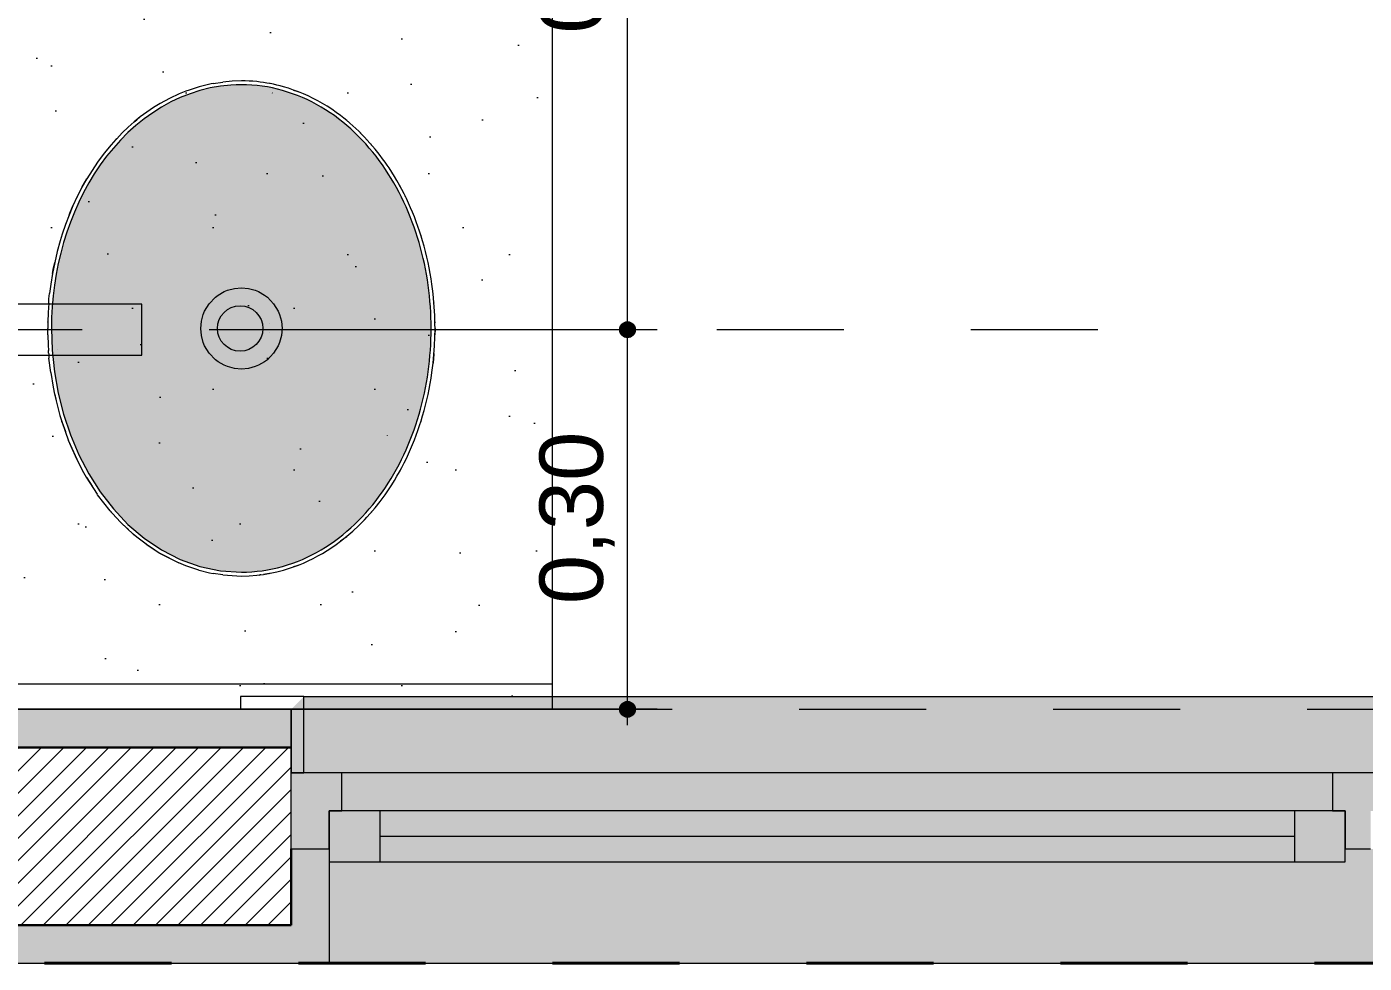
# Model space of a CAD drawing. Header units: metres. Extents: x -1.9 to 95.3, y -2.2 to 2.5.
# Drawn here: x 22.581 to 23.634, y -2.225 to -1.487 of the extents above; entities that cross this region are included whole.
import ezdxf

# ---------------------------------------------------------------- set-up
doc = ezdxf.new("R2010")
doc.units = ezdxf.units.M
doc.header["$MEASUREMENT"] = 0
doc.linetypes.add('Dashed', pattern=[0.035, 0.0225, -0.0125])
for name, color, linetype, lineweight in [('0_Caneta_No__1', 7, 'Continuous', 40), ('PAREDE CONSTRUIR_Caneta_No__10', 7, 'Continuous', 5), ('PAREDE CONSTRUIR_Caneta_No__241', 7, 'Continuous', 13), ('PAREDE CONSTRUIR_Caneta_No__255', 255, 'Continuous', 0), ('PAREDE CONSTRUIR_Caneta_No__3', 7, 'Continuous', 30), ('PAREDE CONSTRUIR_Caneta_No__91', 255, 'Continuous', 0)]:
    doc.layers.add(name, color=color, linetype=linetype, lineweight=lineweight)
for name, color, linetype, lineweight, true_color in [('0_Caneta_No__167', 7, 'Continuous', 0, 0x0035d5), ('EIXO HIDRÁULICO - Executivo.EXEC_Caneta_No__167', 7, 'Continuous', 0, 0x0035d5), ('LOUCAS-METAIS.ARQ_Caneta_No__13', 7, 'Continuous', 0, 0xaaaaaa), ('LOUCAS-METAIS.ARQ_Caneta_No__16', 7, 'Continuous', 0, 0xc9c9c9), ('LOUCAS-METAIS.ARQ_Caneta_No__19', 7, 'Continuous', 0, 0xe9e9e9), ('LOUCAS-METAIS.ARQ_Caneta_No__96', 7, 'Continuous', 0, 0xb6b6b6), ('PAREDE CONSTRUIR_Caneta_No__9', 7, 'Continuous', 9, 0x020202)]:
    doc.layers.add(name, color=color, linetype=linetype, lineweight=lineweight, true_color=true_color)
doc.styles.add('GENERATED_STYLE_1', font='arial.ttf')
doc.dimstyles.new('GENERATED_STYLE__3', dxfattribs={"dimtxt": 0.05, "dimasz": 0.02375, "dimexe": 0.18, "dimexo": 0.267183, "dimgap": 0, "dimtad": 1, "dimzin": 0, "dimdsep": 46, "dimtxsty": 'GENERATED_STYLE_1', "dimblk": 'ARROWHEAD_11', "dimblk1": 'ARROWHEAD_11', "dimblk2": 'ARROWHEAD_11', "dimcen": 0.09, "dimclrd": 256, "dimclre": 256, "dimclrt": 256, "dimadec": 0, "dimazin": 0, "dimtfac": 1, "dimtdec": 4, "dimtmove": 0, "dimatfit": 3, "dimfxl": 0, "dimtolj": 1, "dimtzin": 0, "dimarcsym": 0})
pattern_1 = [(45, (24.06449, 0.2), (-0.0636396, 0.0636396), [0, -0.06, 0, -0.09]), (110, (24.26449, 0.2), (0.0845723, 0.0307818), [0, -0.044, 0, -0.076])]

# ---------------------------------------------------------------- blocks, each defined once
blk = doc.blocks.new('*D79', base_point=(24.0645, 0))
at = {"layer": '0_Caneta_No__167', "linetype": 'Continuous', "lineweight": 0, "true_color": 0x0035d5}
for points in [[(23.0481, -1.726), (23.0485, -1.7284), (23.0499, -1.7304), (23.0519, -1.7318), (23.0543, -1.7322), (23.0567, -1.7318), (23.0587, -1.7304), (23.0601, -1.7284), (23.0606, -1.726), (23.0601, -1.7236), (23.0587, -1.7216), (23.0567, -1.7202), (23.0543, -1.7197), (23.0519, -1.7202), (23.0499, -1.7216), (23.0485, -1.7236)], [(23.0481, -2.025), (23.0485, -2.0274), (23.0499, -2.0294), (23.0519, -2.0308), (23.0543, -2.0313), (23.0567, -2.0308), (23.0587, -2.0294), (23.0601, -2.0274), (23.0606, -2.025), (23.0601, -2.0226), (23.0587, -2.0206), (23.0567, -2.0192), (23.0543, -2.0188), (23.0519, -2.0192), (23.0499, -2.0206), (23.0485, -2.0226)]]:
    blk.add_hatch(color=162, dxfattribs=at).paths.add_polyline_path(points)
at = {"layer": '0_Caneta_No__167', "color": 162, "linetype": 'Continuous', "lineweight": 0, "true_color": 0x0035d5}
for p, q in [((23.0481, -1.726), (22.7871, -1.726)), ((23.0777, -1.726), (23.0606, -1.726)), ((23.0543, -2.0188), (23.0543, -1.7322)), ((23.0481, -2.025), (22.7871, -2.025)), ((23.0543, -2.0375), (23.0543, -2.0313)), ((23.0777, -2.025), (23.0606, -2.025))]:
    blk.add_line(p, q, dxfattribs=at)
for centre in [(23.0543, -1.726), (23.0543, -2.025)]:
    blk.add_circle(centre, 0.00625, dxfattribs=at)
at = {"layer": '0_Caneta_No__167', "color": 162, "lineweight": 0, "true_color": 0x0035d5, "insert": (23.0443, -1.9422), "char_height": 0.05, "attachment_point": 7, "rotation": 90, "style": 'GENERATED_STYLE_1'}
blk.add_mtext('\\A1;{\\pql;\\fArial|b0|i0|c0|p0;\\W1.000000;0,30}', dxfattribs=at)
blk = doc.blocks.new('ARROWHEAD_11')
at = {"color": 0, "linetype": 'Continuous', "lineweight": 0}
blk.add_line((0, 0), (-1, 0), dxfattribs=at)
at = {"color": 0, "linetype": 'Continuous', "lineweight": 0, "const_width": 0.25, "flags": 128}
blk.add_lwpolyline([(-0.125, 0, 1), (0.125, 0, 1)], format="xyb", close=True, dxfattribs=at)
blk = doc.blocks.new('*D80', base_point=(24.0645, 0))
at = {"layer": '0_Caneta_No__167', "linetype": 'Continuous', "lineweight": 0, "true_color": 0x0035d5}
for points in [[(23.0481, -1.126), (23.0485, -1.1284), (23.0499, -1.1304), (23.0519, -1.1318), (23.0543, -1.1322), (23.0567, -1.1318), (23.0587, -1.1304), (23.0601, -1.1284), (23.0606, -1.126), (23.0601, -1.1236), (23.0587, -1.1216), (23.0567, -1.1202), (23.0543, -1.1197), (23.0519, -1.1202), (23.0499, -1.1216), (23.0485, -1.1236)], [(23.0481, -1.726), (23.0485, -1.7284), (23.0499, -1.7304), (23.0519, -1.7318), (23.0543, -1.7322), (23.0567, -1.7318), (23.0587, -1.7304), (23.0601, -1.7284), (23.0606, -1.726), (23.0601, -1.7236), (23.0587, -1.7216), (23.0567, -1.7202), (23.0543, -1.7197), (23.0519, -1.7202), (23.0499, -1.7216), (23.0485, -1.7236)]]:
    blk.add_hatch(color=162, dxfattribs=at).paths.add_polyline_path(points)
at = {"layer": '0_Caneta_No__167', "color": 162, "linetype": 'Continuous', "lineweight": 0, "true_color": 0x0035d5}
for p, q in [((23.0481, -1.126), (23.0309, -1.126)), ((23.3215, -1.126), (23.0606, -1.126)), ((23.0543, -1.7197), (23.0543, -1.1322)), ((23.0481, -1.726), (22.7871, -1.726)), ((23.0777, -1.726), (23.0606, -1.726))]:
    blk.add_line(p, q, dxfattribs=at)
for centre in [(23.0543, -1.126), (23.0543, -1.726)]:
    blk.add_circle(centre, 0.00625, dxfattribs=at)
at = {"layer": '0_Caneta_No__167', "color": 162, "lineweight": 0, "true_color": 0x0035d5, "insert": (23.0443, -1.4927), "char_height": 0.05, "attachment_point": 7, "rotation": 90, "style": 'GENERATED_STYLE_1'}
blk.add_mtext('\\A1;{\\pql;\\fArial|b0|i0|c0|p0;\\W1.000000;0,60}', dxfattribs=at)

msp = doc.modelspace()

# ---------------------------------------------------------------- hatches: boundary and pattern name
at = {"layer": 'LOUCAS-METAIS.ARQ_Caneta_No__16', "linetype": 'Continuous', "lineweight": 0, "true_color": 0xc9c9c9}
h = msp.add_hatch(dxfattribs=at)
h.set_pattern_fill('Haie_OD_LEGENDA_0006', color=9, style=0, pattern_type=2)
h.set_pattern_definition(pattern_1)
h.paths.add_polyline_path([(22.9953, -2.005), (22.9953, 0.375), (22.5153, 0.375), (22.5153, -2.005)])
h = msp.add_hatch(dxfattribs=at)
h.set_pattern_fill('Haie_OD_LEGENDA_0006', color=9, style=0, pattern_type=2)
h.set_pattern_definition(pattern_1)
h.paths.add_polyline_path([(22.9953, -2.025), (22.9953, -2.005), (22.4953, -2.005), (22.4953, -2.025)])
at = {"layer": 'LOUCAS-METAIS.ARQ_Caneta_No__19', "linetype": 'Continuous', "lineweight": 0, "true_color": 0x747474}
msp.add_hatch(color=8, dxfattribs=at).paths.add_polyline_path([(22.7177, -1.5376), (22.7099, -1.5401), (22.7022, -1.5431), (22.6947, -1.5466), (22.6875, -1.5506), (22.6805, -1.5551), (22.6737, -1.5599), (22.6672, -1.5652), (22.661, -1.5707), (22.6551, -1.5767), (22.6495, -1.5829), (22.6442, -1.5894), (22.6392, -1.5962), (22.6345, -1.6032), (22.6301, -1.6104), (22.6261, -1.6179), (22.6223, -1.6255), (22.6188, -1.6333), (22.6157, -1.6412), (22.6128, -1.6492), (22.6103, -1.6574), (22.6081, -1.6656), (22.6061, -1.6739), (22.6045, -1.6823), (22.6031, -1.6908), (22.6021, -1.6993), (22.6014, -1.7079), (22.6009, -1.7164), (22.6008, -1.725), (22.6014, -1.7421), (22.6031, -1.7592), (22.6061, -1.7761), (22.6103, -1.7926), (22.6157, -1.8088), (22.6223, -1.8245), (22.6301, -1.8396), (22.6392, -1.8538), (22.6495, -1.8671), (22.661, -1.8793), (22.6737, -1.8901), (22.6875, -1.8994), (22.7022, -1.9069), (22.7177, -1.9124), (22.7338, -1.9158), (22.7503, -1.917), (22.7544, -1.9169), (22.7585, -1.9167), (22.7626, -1.9163), (22.7667, -1.9158), (22.7708, -1.9152), (22.7748, -1.9144), (22.7788, -1.9135), (22.7828, -1.9124), (22.7867, -1.9112), (22.7907, -1.9099), (22.7945, -1.9085), (22.7983, -1.9069), (22.8021, -1.9052), (22.8058, -1.9034), (22.8095, -1.9014), (22.8131, -1.8994), (22.8166, -1.8972), (22.8201, -1.8949), (22.8235, -1.8926), (22.8268, -1.8901), (22.8301, -1.8875), (22.8333, -1.8848), (22.8364, -1.8821), (22.8395, -1.8793), (22.8425, -1.8763), (22.8454, -1.8733), (22.8482, -1.8702), (22.851, -1.8671), (22.8537, -1.8639), (22.8563, -1.8606), (22.8589, -1.8572), (22.8613, -1.8538), (22.8637, -1.8503), (22.866, -1.8468), (22.8682, -1.8432), (22.8704, -1.8395), (22.8725, -1.8359), (22.8745, -1.8321), (22.8764, -1.8283), (22.8782, -1.8245), (22.88, -1.8206), (22.8817, -1.8167), (22.8833, -1.8128), (22.8848, -1.8088), (22.8863, -1.8048), (22.8877, -1.8008), (22.889, -1.7967), (22.8902, -1.7926), (22.8914, -1.7885), (22.8925, -1.7844), (22.8935, -1.7802), (22.8944, -1.7761), (22.8953, -1.7719), (22.8961, -1.7676), (22.8968, -1.7634), (22.8974, -1.7592), (22.8979, -1.7549), (22.8984, -1.7507), (22.8988, -1.7464), (22.8992, -1.7421), (22.8994, -1.7379), (22.8996, -1.7336), (22.8997, -1.7293), (22.8998, -1.725), (22.8998, -1.7228), (22.8997, -1.7207), (22.8996, -1.7164), (22.8994, -1.7121), (22.8992, -1.7079), (22.8988, -1.7036), (22.8984, -1.6993), (22.8979, -1.6951), (22.8974, -1.6908), (22.8968, -1.6866), (22.8961, -1.6823), (22.8953, -1.6781), (22.8944, -1.6739), (22.8935, -1.6698), (22.8925, -1.6656), (22.8914, -1.6615), (22.8902, -1.6574), (22.889, -1.6533), (22.8877, -1.6492), (22.8863, -1.6452), (22.8848, -1.6412), (22.8833, -1.6372), (22.8817, -1.6332), (22.88, -1.6293), (22.8782, -1.6255), (22.8764, -1.6217), (22.8745, -1.6179), (22.8725, -1.6141), (22.8704, -1.6104), (22.8682, -1.6068), (22.866, -1.6032), (22.8637, -1.5997), (22.8613, -1.5962), (22.8588, -1.5928), (22.8563, -1.5894), (22.8537, -1.5861), (22.851, -1.5829), (22.8482, -1.5797), (22.8454, -1.5767), (22.8425, -1.5737), (22.8395, -1.5707), (22.8364, -1.5679), (22.8333, -1.5651), (22.8301, -1.5625), (22.8268, -1.5599), (22.8235, -1.5574), (22.8201, -1.5551), (22.8166, -1.5528), (22.813, -1.5506), (22.8094, -1.5486), (22.8058, -1.5466), (22.8021, -1.5448), (22.7983, -1.5431), (22.7945, -1.5415), (22.7906, -1.5401), (22.7867, -1.5388), (22.7828, -1.5376), (22.7788, -1.5365), (22.7748, -1.5356), (22.7708, -1.5348), (22.7667, -1.5342), (22.7626, -1.5337), (22.7585, -1.5333), (22.7544, -1.5331), (22.7503, -1.533), (22.7461, -1.5331), (22.742, -1.5333), (22.7338, -1.5342), (22.7257, -1.5356)])
at = {"layer": 'PAREDE CONSTRUIR_Caneta_No__241', "linetype": 'Continuous', "lineweight": 13}
h = msp.add_hatch(dxfattribs=at)
h.set_pattern_fill('common_brick_0006', style=0, pattern_type=2)
h.set_pattern_definition([(45, (24.064489, 7e-15), (-0.008838835, 0.008838835), [])])
h.paths.add_polyline_path([(22.7895, -2.055), (22.3953, -2.055), (22.3953, -2.195), (22.7895, -2.195), (22.7895, -2.135), (22.7895, -2.075)])
at = {"layer": 'PAREDE CONSTRUIR_Caneta_No__255', "linetype": 'Continuous', "lineweight": 0}
for points in [[(22.7895, -2.075), (25.2895, -2.075), (25.2895, -2.025), (25.2795, -2.015), (22.7995, -2.015), (22.7895, -2.025)], [(22.7895, -2.135), (22.8195, -2.135), (22.8195, -2.105), (22.8295, -2.105), (22.8295, -2.075), (22.7895, -2.075)], [(23.5795, -2.145), (23.5795, -2.105), (23.6095, -2.105), (23.6095, -2.075), (22.8295, -2.075), (22.8295, -2.105), (22.8595, -2.105), (22.8595, -2.145)], [(23.6295, -2.075), (23.6095, -2.075), (23.6095, -2.105), (23.6195, -2.105), (23.6195, -2.135), (23.6295, -2.135)], [(23.6295, -2.135), (23.6395, -2.135), (23.6395, -2.105), (23.6495, -2.105), (23.6495, -2.075), (23.6295, -2.075)], [(22.8195, -2.145), (22.8595, -2.145), (22.8595, -2.105), (22.8195, -2.105)], [(23.5795, -2.105), (22.8595, -2.105), (22.8595, -2.145), (23.5795, -2.145)], [(23.6195, -2.105), (23.5795, -2.105), (23.5795, -2.145), (23.6195, -2.145)], [(22.8195, -2.225), (25.2595, -2.225), (25.2595, -2.135), (22.8195, -2.135)]]:
    msp.add_hatch(color=255, dxfattribs=at).paths.add_polyline_path(points)
at = {"layer": 'PAREDE CONSTRUIR_Caneta_No__91', "linetype": 'Continuous', "lineweight": 0}
for points in [[(22.7895, -2.025), (22.3953, -2.025), (22.3953, -2.055), (22.7895, -2.055)], [(22.7895, -2.225), (22.8195, -2.225), (22.8195, -2.135), (22.7895, -2.135), (22.7895, -2.195)], [(22.7895, -2.195), (22.3953, -2.195), (22.3953, -2.225), (22.7895, -2.225)]]:
    msp.add_hatch(color=255, dxfattribs=at).paths.add_polyline_path(points)

# ---------------------------------------------------------------- linework, layer by layer
at = {"layer": '0_Caneta_No__1', "color": 7, "linetype": 'Dashed', "lineweight": 40}
msp.add_lwpolyline([(22.3953, -2.225), (25.7937, -2.225), (25.7937, 2.225), (22.3953, 2.225)], close=True, dxfattribs=at)
at = {"layer": 'EIXO HIDRÁULICO - Executivo.EXEC_Caneta_No__167', "color": 162, "linetype": 'Dashed', "lineweight": 0, "true_color": 0x0035d5}
msp.add_line((23.4248, -1.726), (22.4753, -1.726), dxfattribs=at)
at = {"layer": 'LOUCAS-METAIS.ARQ_Caneta_No__13', "color": 253, "linetype": 'Continuous', "lineweight": 0, "true_color": 0xaaaaaa, "flags": 128}
for points in [[(22.9953, -2.005), (22.9953, 0.375)], [(22.5153, -2.005), (22.9953, -2.005)], [(22.9953, -2.025), (22.9953, -2.005)], [(22.4953, -2.025), (22.9953, -2.025)]]:
    msp.add_lwpolyline(points, dxfattribs=at)
at = {"layer": 'LOUCAS-METAIS.ARQ_Caneta_No__96', "color": 253, "linetype": 'Continuous', "lineweight": 0, "true_color": 0xb6b6b6}
for p, q in [((22.7092, -1.5372), (22.7065, -1.5381)), ((22.7171, -1.5346), (22.7092, -1.5372)), ((22.7177, -1.5376), (22.7099, -1.5401)), ((22.7264, -1.5324), (22.7171, -1.5346)), ((22.7257, -1.5356), (22.7177, -1.5376)), ((22.7338, -1.5342), (22.7257, -1.5356)), ((22.728, -1.5321), (22.7264, -1.5324)), ((22.728, -1.5321), (22.7357, -1.5309)), ((22.742, -1.5333), (22.7338, -1.5342)), ((22.743, -1.5302), (22.7357, -1.5309)), ((22.7358, -1.5309), (22.7358, -1.5309)), ((22.7358, -1.5309), (22.7358, -1.5309)), ((22.7461, -1.5331), (22.742, -1.5333)), ((22.7503, -1.53), (22.743, -1.5302)), ((22.7503, -1.533), (22.7461, -1.5331)), ((22.7533, -1.53), (22.7503, -1.53)), ((22.7544, -1.5331), (22.7503, -1.533)), ((22.7563, -1.5302), (22.7533, -1.53)), ((22.7585, -1.5333), (22.7544, -1.5331)), ((22.7594, -1.5303), (22.7563, -1.5302)), ((22.7626, -1.5337), (22.7585, -1.5333)), ((22.7624, -1.5306), (22.7594, -1.5303)), ((22.7651, -1.5309), (22.7624, -1.5306)), ((22.7667, -1.5342), (22.7626, -1.5337)), ((22.7647, -1.5309), (22.7648, -1.5309)), ((22.7648, -1.5309), (22.7648, -1.5309)), ((22.7677, -1.5313), (22.7651, -1.5309)), ((22.7708, -1.5348), (22.7667, -1.5342)), ((22.7704, -1.5317), (22.7677, -1.5313)), ((22.773, -1.5322), (22.7704, -1.5317)), ((22.7748, -1.5356), (22.7708, -1.5348)), ((22.773, -1.5322), (22.7725, -1.5321)), ((22.7756, -1.5327), (22.773, -1.5322)), ((22.7788, -1.5365), (22.7748, -1.5356)), ((22.7782, -1.5333), (22.7756, -1.5327)), ((22.7808, -1.5339), (22.7782, -1.5333)), ((22.7828, -1.5376), (22.7788, -1.5365)), ((22.7834, -1.5346), (22.7808, -1.5339)), ((22.7867, -1.5388), (22.7828, -1.5376)), ((22.7874, -1.5358), (22.7834, -1.5346)), ((22.7914, -1.5372), (22.7874, -1.5358)), ((22.7914, -1.5372), (22.794, -1.5381)), ((22.7953, -1.5386), (22.7914, -1.5372)), ((22.6863, -1.5478), (22.681, -1.5511)), ((22.6937, -1.5438), (22.6863, -1.5478)), ((22.6947, -1.5466), (22.6875, -1.5506)), ((22.7013, -1.5402), (22.6937, -1.5438)), ((22.7022, -1.5431), (22.6947, -1.5466)), ((22.7065, -1.5381), (22.7013, -1.5402)), ((22.7099, -1.5401), (22.7022, -1.5431)), ((22.7748, -1.5396), (22.7745, -1.5395)), ((22.7906, -1.5401), (22.7867, -1.5388)), ((22.7945, -1.5415), (22.7906, -1.5401)), ((22.794, -1.5381), (22.7953, -1.5386)), ((22.7983, -1.5431), (22.7945, -1.5415)), ((22.7992, -1.5402), (22.7953, -1.5386)), ((22.8021, -1.5448), (22.7983, -1.5431)), ((22.803, -1.5419), (22.7992, -1.5402)), ((22.8058, -1.5466), (22.8021, -1.5448)), ((22.8068, -1.5438), (22.803, -1.5419)), ((22.8094, -1.5486), (22.8058, -1.5466)), ((22.8105, -1.5458), (22.8068, -1.5438)), ((22.8142, -1.5478), (22.8105, -1.5458)), ((22.8178, -1.55), (22.8142, -1.5478)), ((22.6707, -1.5584), (22.6658, -1.5624)), ((22.6679, -1.5607), (22.6707, -1.5584)), ((22.6758, -1.5547), (22.6707, -1.5584)), ((22.6805, -1.5551), (22.6737, -1.5599)), ((22.681, -1.5511), (22.6758, -1.5547)), ((22.6758, -1.5547), (22.6758, -1.5547)), ((22.6758, -1.5547), (22.6758, -1.5547)), ((22.6875, -1.5506), (22.6805, -1.5551)), ((22.813, -1.5506), (22.8094, -1.5486)), ((22.8166, -1.5528), (22.813, -1.5506)), ((22.8201, -1.5551), (22.8166, -1.5528)), ((22.8214, -1.5524), (22.8178, -1.55)), ((22.8235, -1.5574), (22.8201, -1.5551)), ((22.825, -1.5548), (22.8214, -1.5524)), ((22.8268, -1.5599), (22.8235, -1.5574)), ((22.8248, -1.5547), (22.8247, -1.5547)), ((22.8248, -1.5547), (22.8248, -1.5547)), ((22.8284, -1.5574), (22.825, -1.5548)), ((22.8309, -1.5593), (22.8284, -1.5574)), ((22.6611, -1.5666), (22.6565, -1.571)), ((22.6672, -1.5652), (22.661, -1.5707)), ((22.6658, -1.5624), (22.6611, -1.5666)), ((22.6658, -1.5624), (22.6679, -1.5607)), ((22.6737, -1.5599), (22.6672, -1.5652)), ((22.8301, -1.5625), (22.8268, -1.5599)), ((22.8333, -1.5651), (22.8301, -1.5625)), ((22.8334, -1.5613), (22.8309, -1.5593)), ((22.8327, -1.5607), (22.8334, -1.5613)), ((22.8364, -1.5679), (22.8333, -1.5651)), ((22.8358, -1.5633), (22.8334, -1.5613)), ((22.8347, -1.5624), (22.8342, -1.562)), ((22.8348, -1.5625), (22.8347, -1.5624)), ((22.8381, -1.5654), (22.8358, -1.5633)), ((22.8395, -1.5707), (22.8364, -1.5679)), ((22.8405, -1.5676), (22.8381, -1.5654)), ((22.8428, -1.5697), (22.8405, -1.5676)), ((22.6521, -1.5756), (22.6478, -1.5803)), ((22.6514, -1.5763), (22.6478, -1.5803)), ((22.6551, -1.5767), (22.6495, -1.5829)), ((22.6521, -1.5756), (22.6514, -1.5763)), ((22.6565, -1.571), (22.6521, -1.5756)), ((22.661, -1.5707), (22.6551, -1.5767)), ((22.8425, -1.5737), (22.8395, -1.5707)), ((22.8454, -1.5767), (22.8425, -1.5737)), ((22.845, -1.572), (22.8428, -1.5697)), ((22.8441, -1.571), (22.8439, -1.5709)), ((22.8441, -1.571), (22.8443, -1.5712)), ((22.8472, -1.5743), (22.845, -1.572)), ((22.8482, -1.5797), (22.8454, -1.5767)), ((22.8494, -1.5766), (22.8472, -1.5743)), ((22.851, -1.5829), (22.8482, -1.5797)), ((22.8491, -1.5763), (22.8494, -1.5766)), ((22.8515, -1.579), (22.8494, -1.5766)), ((22.8536, -1.5814), (22.8515, -1.579)), ((22.6423, -1.587), (22.6371, -1.594)), ((22.6442, -1.5894), (22.6392, -1.5962)), ((22.6478, -1.5803), (22.6423, -1.587)), ((22.6495, -1.5829), (22.6442, -1.5894)), ((22.6478, -1.5803), (22.6478, -1.5803)), ((22.8537, -1.5861), (22.851, -1.5829)), ((22.8527, -1.5803), (22.8524, -1.5799)), ((22.8527, -1.5803), (22.8528, -1.5804)), ((22.8557, -1.5838), (22.8536, -1.5814)), ((22.8563, -1.5894), (22.8537, -1.5861)), ((22.8577, -1.5863), (22.8557, -1.5838)), ((22.8588, -1.5928), (22.8563, -1.5894)), ((22.8596, -1.5888), (22.8577, -1.5863)), ((22.8615, -1.5914), (22.8596, -1.5888)), ((22.6327, -1.6005), (22.6286, -1.6072)), ((22.6371, -1.594), (22.6327, -1.6005)), ((22.6392, -1.5962), (22.6345, -1.6032)), ((22.8613, -1.5962), (22.8588, -1.5928)), ((22.8637, -1.5997), (22.8613, -1.5962)), ((22.8634, -1.594), (22.8615, -1.5914)), ((22.865, -1.5963), (22.8634, -1.594)), ((22.866, -1.6032), (22.8637, -1.5997)), ((22.8666, -1.5986), (22.865, -1.5963)), ((22.8687, -1.6019), (22.8666, -1.5986)), ((22.6286, -1.6072), (22.6247, -1.6141)), ((22.625, -1.6134), (22.6286, -1.6072)), ((22.6301, -1.6104), (22.6261, -1.6179)), ((22.6285, -1.6073), (22.6285, -1.6073)), ((22.6345, -1.6032), (22.6301, -1.6104)), ((22.8682, -1.6068), (22.866, -1.6032)), ((22.8704, -1.6104), (22.8682, -1.6068)), ((22.8708, -1.6052), (22.8687, -1.6019)), ((22.8725, -1.6141), (22.8704, -1.6104)), ((22.8728, -1.6086), (22.8708, -1.6052)), ((22.872, -1.6073), (22.8719, -1.6071)), ((22.872, -1.6073), (22.8723, -1.6077)), ((22.8748, -1.6121), (22.8728, -1.6086)), ((22.621, -1.6212), (22.6177, -1.6284)), ((22.621, -1.6213), (22.6209, -1.6215)), ((22.6247, -1.6141), (22.621, -1.6212)), ((22.621, -1.6212), (22.621, -1.6213)), ((22.6261, -1.6179), (22.6223, -1.6255)), ((22.6247, -1.6141), (22.625, -1.6134)), ((22.8745, -1.6179), (22.8725, -1.6141)), ((22.8764, -1.6217), (22.8745, -1.6179)), ((22.8755, -1.6134), (22.8748, -1.6121)), ((22.8766, -1.6156), (22.8748, -1.6121)), ((22.8766, -1.6156), (22.8755, -1.6134)), ((22.8782, -1.6255), (22.8764, -1.6217)), ((22.8785, -1.6191), (22.8766, -1.6156)), ((22.8802, -1.6226), (22.8785, -1.6191)), ((22.8796, -1.6213), (22.8793, -1.6209)), ((22.8797, -1.6215), (22.8796, -1.6213)), ((22.6177, -1.6284), (22.6146, -1.6357)), ((22.6152, -1.6343), (22.6177, -1.6284)), ((22.6223, -1.6255), (22.6188, -1.6333)), ((22.88, -1.6293), (22.8782, -1.6255)), ((22.8817, -1.6332), (22.88, -1.6293)), ((22.8819, -1.6262), (22.8802, -1.6226)), ((22.8835, -1.6299), (22.8819, -1.6262)), ((22.8851, -1.6335), (22.8835, -1.6299)), ((22.6146, -1.6357), (22.6118, -1.6432)), ((22.6157, -1.6412), (22.6128, -1.6492)), ((22.6145, -1.6359), (22.6144, -1.6361)), ((22.6146, -1.6358), (22.6145, -1.6359)), ((22.6146, -1.6357), (22.6152, -1.6343)), ((22.6188, -1.6333), (22.6157, -1.6412)), ((22.8833, -1.6372), (22.8817, -1.6332)), ((22.8848, -1.6412), (22.8833, -1.6372)), ((22.8863, -1.6452), (22.8848, -1.6412)), ((22.8854, -1.6343), (22.8851, -1.6335)), ((22.8866, -1.6372), (22.8851, -1.6335)), ((22.886, -1.6359), (22.8854, -1.6343)), ((22.8861, -1.6361), (22.886, -1.6359)), ((22.888, -1.641), (22.8866, -1.6372)), ((22.8893, -1.6447), (22.888, -1.641)), ((22.6092, -1.6507), (22.6075, -1.6561)), ((22.6091, -1.651), (22.6091, -1.651)), ((22.6118, -1.6432), (22.6092, -1.6507)), ((22.6128, -1.6492), (22.6103, -1.6574)), ((22.8877, -1.6492), (22.8863, -1.6452)), ((22.889, -1.6533), (22.8877, -1.6492)), ((22.8902, -1.6574), (22.889, -1.6533)), ((22.8906, -1.6485), (22.8893, -1.6447)), ((22.8918, -1.6523), (22.8906, -1.6485)), ((22.8914, -1.651), (22.8914, -1.6508)), ((22.8914, -1.651), (22.8916, -1.6515)), ((22.893, -1.6561), (22.8918, -1.6523)), ((22.6075, -1.6561), (22.6052, -1.6645)), ((22.6103, -1.6574), (22.6081, -1.6656)), ((22.8914, -1.6615), (22.8902, -1.6574)), ((22.8925, -1.6656), (22.8914, -1.6615)), ((22.8942, -1.6603), (22.893, -1.6561)), ((22.8953, -1.6645), (22.8942, -1.6603)), ((22.6033, -1.673), (22.6016, -1.6816)), ((22.6021, -1.6787), (22.6033, -1.673)), ((22.6052, -1.6645), (22.6033, -1.673)), ((22.6061, -1.6739), (22.6045, -1.6823)), ((22.6081, -1.6656), (22.6061, -1.6739)), ((22.8935, -1.6698), (22.8925, -1.6656)), ((22.8944, -1.6739), (22.8935, -1.6698)), ((22.8953, -1.6781), (22.8944, -1.6739)), ((22.8963, -1.6688), (22.8953, -1.6645)), ((22.8973, -1.673), (22.8963, -1.6688)), ((22.8982, -1.6773), (22.8973, -1.673)), ((22.6016, -1.6816), (22.6002, -1.6902)), ((22.6016, -1.6816), (22.6021, -1.6787)), ((22.6045, -1.6823), (22.6031, -1.6908)), ((22.8961, -1.6823), (22.8953, -1.6781)), ((22.8968, -1.6866), (22.8961, -1.6823)), ((22.8984, -1.6787), (22.8982, -1.6773)), ((22.899, -1.6816), (22.8982, -1.6773)), ((22.899, -1.6816), (22.8984, -1.6787)), ((22.8997, -1.6859), (22.899, -1.6816)), ((22.6002, -1.6902), (22.5993, -1.6976)), ((22.6031, -1.6908), (22.6021, -1.6993)), ((22.7368, -1.696), (22.7394, -1.6949)), ((22.7394, -1.6949), (22.7448, -1.6935)), ((22.7448, -1.6935), (22.7503, -1.693)), ((22.7503, -1.693), (22.7558, -1.6935)), ((22.7558, -1.6935), (22.7612, -1.6949)), ((22.7612, -1.6949), (22.7637, -1.696)), ((22.8974, -1.6908), (22.8968, -1.6866)), ((22.8979, -1.6951), (22.8974, -1.6908)), ((22.8984, -1.6993), (22.8979, -1.6951)), ((22.9003, -1.6902), (22.8997, -1.6859)), ((22.9008, -1.6939), (22.9003, -1.6902)), ((22.9013, -1.6977), (22.9008, -1.6939)), ((22.5986, -1.7051), (22.5981, -1.7125)), ((22.5986, -1.7051), (22.5988, -1.7017)), ((22.5986, -1.705), (22.5986, -1.7051)), ((22.5986, -1.705), (22.5986, -1.705)), ((22.5988, -1.7017), (22.5993, -1.6976)), ((22.6021, -1.6993), (22.6014, -1.7079)), ((22.7213, -1.7114), (22.7249, -1.7055)), ((22.7249, -1.7055), (22.7298, -1.7004)), ((22.7298, -1.7004), (22.732, -1.6987)), ((22.732, -1.6987), (22.7368, -1.696)), ((22.7637, -1.696), (22.7686, -1.6987)), ((22.7686, -1.6987), (22.7708, -1.7004)), ((22.7708, -1.7004), (22.7756, -1.7055)), ((22.7756, -1.7055), (22.7793, -1.7114)), ((22.8988, -1.7036), (22.8984, -1.6993)), ((22.8992, -1.7079), (22.8988, -1.7036)), ((22.9016, -1.7011), (22.9013, -1.6977)), ((22.9017, -1.7017), (22.9016, -1.7011)), ((22.9019, -1.7045), (22.9016, -1.7011)), ((22.9022, -1.7079), (22.9019, -1.7045)), ((22.902, -1.705), (22.902, -1.7049)), ((22.902, -1.7051), (22.902, -1.705)), ((22.5981, -1.7125), (22.5978, -1.72)), ((22.6009, -1.7164), (22.6008, -1.725)), ((22.6014, -1.7079), (22.6009, -1.7164)), ((22.7188, -1.7194), (22.7202, -1.714)), ((22.7202, -1.714), (22.7207, -1.7127)), ((22.7207, -1.7127), (22.7213, -1.7114)), ((22.7793, -1.7114), (22.7798, -1.7127)), ((22.7798, -1.7127), (22.7803, -1.714)), ((22.7803, -1.714), (22.7818, -1.7194)), ((22.8994, -1.7121), (22.8992, -1.7079)), ((22.8996, -1.7164), (22.8994, -1.7121)), ((22.8997, -1.7207), (22.8996, -1.7164)), ((22.9024, -1.7113), (22.9022, -1.7079)), ((22.9026, -1.7147), (22.9024, -1.7113)), ((22.9027, -1.7181), (22.9026, -1.7147)), ((22.5978, -1.7198), (22.5978, -1.7199)), ((22.5978, -1.72), (22.5978, -1.7199)), ((22.5978, -1.72), (22.5978, -1.725)), ((22.5978, -1.7301), (22.5978, -1.725)), ((22.6008, -1.725), (22.6014, -1.7421)), ((22.7183, -1.725), (22.7188, -1.7194)), ((22.7188, -1.7306), (22.7183, -1.725)), ((22.7725, -1.7215), (22.7725, -1.7215)), ((22.7818, -1.7194), (22.7823, -1.725)), ((22.7823, -1.725), (22.7818, -1.7306)), ((22.8998, -1.7228), (22.8997, -1.7207)), ((22.8997, -1.7293), (22.8998, -1.725)), ((22.8998, -1.725), (22.8998, -1.7228)), ((22.9027, -1.7216), (22.9027, -1.7181)), ((22.9027, -1.7199), (22.9027, -1.7197)), ((22.9027, -1.7199), (22.9027, -1.7205)), ((22.9028, -1.725), (22.9027, -1.7216)), ((22.9028, -1.725), (22.9027, -1.7301)), ((22.9027, -1.7319), (22.9028, -1.725)), ((22.5978, -1.7301), (22.5982, -1.7383)), ((22.7202, -1.736), (22.7188, -1.7306)), ((22.7207, -1.7373), (22.7202, -1.736)), ((22.7213, -1.7386), (22.7207, -1.7373)), ((22.7725, -1.7285), (22.7725, -1.7285)), ((22.7798, -1.7373), (22.7793, -1.7386)), ((22.7803, -1.736), (22.7798, -1.7373)), ((22.7818, -1.7306), (22.7803, -1.736)), ((22.8994, -1.7379), (22.8996, -1.7336)), ((22.8996, -1.7336), (22.8997, -1.7293)), ((22.9024, -1.7387), (22.9027, -1.7319)), ((22.9027, -1.7306), (22.9027, -1.7301)), ((22.5982, -1.7383), (22.5984, -1.7425)), ((22.5985, -1.7445), (22.5984, -1.7425)), ((22.5985, -1.7445), (22.5986, -1.745)), ((22.5986, -1.745), (22.5988, -1.7483)), ((22.6002, -1.7598), (22.5988, -1.7483)), ((22.6014, -1.7421), (22.6031, -1.7592)), ((22.6052, -1.7416), (22.6052, -1.7417)), ((22.7249, -1.7445), (22.7213, -1.7386)), ((22.7298, -1.7496), (22.7249, -1.7445)), ((22.7756, -1.7445), (22.7708, -1.7496)), ((22.7793, -1.7386), (22.7756, -1.7445)), ((22.8984, -1.7507), (22.8988, -1.7464)), ((22.8988, -1.7464), (22.8992, -1.7421)), ((22.8992, -1.7421), (22.8994, -1.7379)), ((22.9013, -1.7523), (22.9019, -1.7455)), ((22.9017, -1.7483), (22.9013, -1.7523)), ((22.9019, -1.7455), (22.9017, -1.7483)), ((22.9019, -1.7455), (22.9024, -1.7387)), ((22.9019, -1.7453), (22.902, -1.745)), ((22.902, -1.745), (22.902, -1.7447)), ((22.732, -1.7513), (22.7298, -1.7496)), ((22.7368, -1.754), (22.732, -1.7513)), ((22.7394, -1.7551), (22.7368, -1.754)), ((22.7448, -1.7565), (22.7394, -1.7551)), ((22.7503, -1.757), (22.7448, -1.7565)), ((22.7558, -1.7565), (22.7503, -1.757)), ((22.7612, -1.7551), (22.7558, -1.7565)), ((22.7637, -1.754), (22.7612, -1.7551)), ((22.7686, -1.7513), (22.7637, -1.754)), ((22.7708, -1.7496), (22.7686, -1.7513)), ((22.8974, -1.7592), (22.8979, -1.7549)), ((22.8979, -1.7549), (22.8984, -1.7507)), ((22.9003, -1.7598), (22.9013, -1.7523)), ((22.6002, -1.7598), (22.6021, -1.7713)), ((22.6031, -1.7592), (22.6061, -1.7761)), ((22.8953, -1.7719), (22.8961, -1.7676)), ((22.8961, -1.7676), (22.8968, -1.7634)), ((22.8968, -1.7634), (22.8974, -1.7592)), ((22.8982, -1.7727), (22.899, -1.7684)), ((22.8984, -1.7713), (22.899, -1.7684)), ((22.899, -1.7684), (22.8997, -1.7641)), ((22.8997, -1.7641), (22.9003, -1.7598)), ((22.6021, -1.7713), (22.6032, -1.7768)), ((22.6032, -1.7768), (22.6074, -1.7935)), ((22.6033, -1.777), (22.6032, -1.7769)), ((22.6033, -1.777), (22.6045, -1.782)), ((22.6061, -1.7761), (22.6103, -1.7926)), ((22.8935, -1.7802), (22.8944, -1.7761)), ((22.8944, -1.7761), (22.8953, -1.7719)), ((22.8963, -1.7812), (22.8973, -1.777)), ((22.8973, -1.777), (22.8982, -1.7727)), ((22.8982, -1.7727), (22.8984, -1.7713)), ((22.8902, -1.7926), (22.8914, -1.7885)), ((22.8914, -1.7885), (22.8925, -1.7844)), ((22.8925, -1.7844), (22.8935, -1.7802)), ((22.893, -1.7939), (22.8942, -1.7897)), ((22.8942, -1.7897), (22.8953, -1.7855)), ((22.8953, -1.7855), (22.8963, -1.7812)), ((22.6075, -1.7939), (22.6074, -1.7935)), ((22.6074, -1.7935), (22.6088, -1.7982)), ((22.6088, -1.7982), (22.6142, -1.8134)), ((22.6091, -1.799), (22.6089, -1.7984)), ((22.6091, -1.799), (22.6117, -1.8063)), ((22.6103, -1.7926), (22.6157, -1.8088)), ((22.8863, -1.8048), (22.8877, -1.8008)), ((22.8877, -1.8008), (22.889, -1.7967)), ((22.889, -1.7967), (22.8902, -1.7926)), ((22.8906, -1.8015), (22.8918, -1.7977)), ((22.8916, -1.7985), (22.8914, -1.799)), ((22.8914, -1.7992), (22.8914, -1.799)), ((22.8918, -1.7977), (22.893, -1.7939)), ((22.6157, -1.8088), (22.6223, -1.8245)), ((22.8651, -1.809), (22.865, -1.8093)), ((22.8833, -1.8128), (22.8848, -1.8088)), ((22.8848, -1.8088), (22.8863, -1.8048)), ((22.8866, -1.8128), (22.888, -1.809)), ((22.888, -1.809), (22.8893, -1.8053)), ((22.8893, -1.8053), (22.8906, -1.8015)), ((22.6152, -1.8157), (22.6142, -1.8134)), ((22.6142, -1.8134), (22.6207, -1.828)), ((22.6145, -1.814), (22.6145, -1.8141)), ((22.6207, -1.828), (22.6152, -1.8157)), ((22.8782, -1.8245), (22.88, -1.8206)), ((22.88, -1.8206), (22.8817, -1.8167)), ((22.8817, -1.8167), (22.8833, -1.8128)), ((22.8819, -1.8238), (22.8835, -1.8201)), ((22.8835, -1.8201), (22.8851, -1.8165)), ((22.8851, -1.8165), (22.8866, -1.8128)), ((22.8851, -1.8165), (22.8854, -1.8157)), ((22.8854, -1.8157), (22.886, -1.8141)), ((22.886, -1.8141), (22.8861, -1.8139)), ((22.6207, -1.828), (22.625, -1.8366)), ((22.6209, -1.8284), (22.621, -1.8287)), ((22.621, -1.8287), (22.625, -1.8366)), ((22.6223, -1.8245), (22.6301, -1.8396)), ((22.8725, -1.8359), (22.8745, -1.8321)), ((22.8745, -1.8321), (22.8764, -1.8283)), ((22.8764, -1.8283), (22.8782, -1.8245)), ((22.8766, -1.8344), (22.8785, -1.8309)), ((22.8785, -1.8309), (22.8802, -1.8274)), ((22.8793, -1.8291), (22.8796, -1.8287)), ((22.8796, -1.8287), (22.8797, -1.8285)), ((22.8802, -1.8274), (22.8819, -1.8238)), ((22.625, -1.8366), (22.6282, -1.8421)), ((22.6282, -1.8421), (22.6368, -1.8555)), ((22.6285, -1.8427), (22.6283, -1.8423)), ((22.6285, -1.8427), (22.6328, -1.8493)), ((22.6301, -1.8396), (22.6392, -1.8538)), ((22.8682, -1.8432), (22.8704, -1.8395)), ((22.8704, -1.8395), (22.8725, -1.8359)), ((22.8708, -1.8448), (22.8728, -1.8414)), ((22.8719, -1.8429), (22.872, -1.8427)), ((22.8723, -1.8423), (22.872, -1.8427)), ((22.8728, -1.8414), (22.8748, -1.8379)), ((22.8748, -1.8379), (22.8766, -1.8344)), ((22.8748, -1.8379), (22.8755, -1.8366)), ((22.8755, -1.8366), (22.8766, -1.8344)), ((22.8613, -1.8538), (22.8637, -1.8503)), ((22.8634, -1.856), (22.8666, -1.8514)), ((22.8637, -1.8503), (22.866, -1.8468)), ((22.866, -1.8468), (22.8682, -1.8432)), ((22.8666, -1.8514), (22.8687, -1.8481)), ((22.8687, -1.8481), (22.8708, -1.8448)), ((22.6371, -1.856), (22.6368, -1.8555)), ((22.647, -1.8687), (22.6371, -1.856)), ((22.6392, -1.8538), (22.6495, -1.8671)), ((22.851, -1.8671), (22.8537, -1.8639)), ((22.8537, -1.8639), (22.8563, -1.8606)), ((22.8557, -1.8662), (22.8596, -1.8612)), ((22.8563, -1.8606), (22.8589, -1.8572)), ((22.8589, -1.8572), (22.8613, -1.8538)), ((22.8596, -1.8612), (22.8634, -1.856)), ((22.647, -1.8687), (22.6514, -1.8737)), ((22.6478, -1.8697), (22.6476, -1.8694)), ((22.6495, -1.8671), (22.661, -1.8793)), ((22.6514, -1.8737), (22.6557, -1.8782)), ((22.8425, -1.8763), (22.8454, -1.8733)), ((22.8454, -1.8733), (22.8482, -1.8702)), ((22.8472, -1.8757), (22.8515, -1.871)), ((22.8472, -1.8757), (22.8491, -1.8737)), ((22.8482, -1.8702), (22.851, -1.8671)), ((22.8491, -1.8737), (22.8515, -1.871)), ((22.8515, -1.871), (22.8557, -1.8662)), ((22.852, -1.8705), (22.8527, -1.8697)), ((22.8531, -1.8692), (22.8527, -1.8697)), ((22.6557, -1.8782), (22.6652, -1.887)), ((22.6565, -1.879), (22.656, -1.8785)), ((22.6565, -1.879), (22.6613, -1.8834)), ((22.661, -1.8793), (22.6737, -1.8901)), ((22.8301, -1.8875), (22.8333, -1.8848)), ((22.8333, -1.8848), (22.8364, -1.8821)), ((22.8334, -1.8887), (22.8381, -1.8846)), ((22.8364, -1.8821), (22.8395, -1.8793)), ((22.8381, -1.8846), (22.8428, -1.8803)), ((22.8395, -1.8793), (22.8425, -1.8763)), ((22.8428, -1.8803), (22.8472, -1.8757)), ((22.8437, -1.8793), (22.8441, -1.879)), ((22.8453, -1.8777), (22.8441, -1.879)), ((22.6679, -1.8893), (22.6652, -1.887)), ((22.6657, -1.8875), (22.6658, -1.8876)), ((22.6753, -1.8949), (22.6679, -1.8893)), ((22.6737, -1.8901), (22.6875, -1.8994)), ((22.6753, -1.8949), (22.686, -1.9019)), ((22.6758, -1.8953), (22.6755, -1.8951)), ((22.6758, -1.8953), (22.6818, -1.8992)), ((22.8166, -1.8972), (22.8201, -1.8949)), ((22.8201, -1.8949), (22.8235, -1.8926)), ((22.8214, -1.8976), (22.825, -1.8952)), ((22.8235, -1.8926), (22.8268, -1.8901)), ((22.825, -1.8952), (22.8284, -1.8926)), ((22.8268, -1.8901), (22.8301, -1.8875)), ((22.8284, -1.8926), (22.8334, -1.8887)), ((22.8327, -1.8893), (22.8284, -1.8926)), ((22.8334, -1.8887), (22.8327, -1.8893)), ((22.8337, -1.8884), (22.8347, -1.8876)), ((22.8347, -1.8876), (22.8352, -1.8871)), ((22.6863, -1.9022), (22.686, -1.9019)), ((22.686, -1.9019), (22.701, -1.9096)), ((22.6863, -1.9022), (22.701, -1.9096)), ((22.6875, -1.8994), (22.7022, -1.9069)), ((22.7983, -1.9069), (22.8021, -1.9052)), ((22.8021, -1.9052), (22.8058, -1.9034)), ((22.803, -1.9081), (22.8068, -1.9062)), ((22.8058, -1.9034), (22.8095, -1.9014)), ((22.8068, -1.9062), (22.8105, -1.9042)), ((22.8095, -1.9014), (22.8131, -1.8994)), ((22.8105, -1.9042), (22.8142, -1.9022)), ((22.8131, -1.8994), (22.8166, -1.8972)), ((22.8142, -1.9022), (22.8178, -1.9)), ((22.8178, -1.9), (22.8214, -1.8976)), ((22.7065, -1.9119), (22.701, -1.9096)), ((22.7013, -1.9098), (22.7013, -1.9097)), ((22.7022, -1.9069), (22.7177, -1.9124)), ((22.7169, -1.9153), (22.7065, -1.9119)), ((22.7169, -1.9153), (22.7171, -1.9154)), ((22.7171, -1.9154), (22.7253, -1.9174)), ((22.7177, -1.9124), (22.7338, -1.9158)), ((22.7338, -1.9158), (22.7503, -1.917)), ((22.7544, -1.9169), (22.7585, -1.9167)), ((22.7585, -1.9167), (22.7626, -1.9163)), ((22.7626, -1.9163), (22.7667, -1.9158)), ((22.7667, -1.9158), (22.7708, -1.9152)), ((22.7708, -1.9152), (22.7748, -1.9144)), ((22.773, -1.9178), (22.7782, -1.9167)), ((22.7748, -1.9144), (22.7788, -1.9135)), ((22.7782, -1.9167), (22.7834, -1.9154)), ((22.7788, -1.9135), (22.7828, -1.9124)), ((22.7828, -1.9124), (22.7867, -1.9112)), ((22.7834, -1.9154), (22.7874, -1.9142)), ((22.7867, -1.9112), (22.7907, -1.9099)), ((22.7874, -1.9142), (22.7914, -1.9128)), ((22.7907, -1.9099), (22.7945, -1.9085)), ((22.7914, -1.9128), (22.7953, -1.9114)), ((22.794, -1.9119), (22.7914, -1.9128)), ((22.7953, -1.9114), (22.794, -1.9119)), ((22.7945, -1.9085), (22.7983, -1.9069)), ((22.7953, -1.9114), (22.7992, -1.9098)), ((22.7992, -1.9098), (22.803, -1.9081)), ((22.7253, -1.9174), (22.728, -1.9179)), ((22.7357, -1.9191), (22.728, -1.9179)), ((22.7358, -1.9191), (22.7357, -1.9191)), ((22.7357, -1.9191), (22.7503, -1.92)), ((22.7503, -1.917), (22.7544, -1.9169)), ((22.7503, -1.92), (22.7563, -1.9198)), ((22.7563, -1.9198), (22.7624, -1.9194)), ((22.7624, -1.9194), (22.7677, -1.9187)), ((22.7643, -1.9192), (22.7648, -1.9191)), ((22.7657, -1.919), (22.7648, -1.9191)), ((22.7677, -1.9187), (22.773, -1.9178)), ((22.7725, -1.9179), (22.7677, -1.9187)), ((22.7725, -1.9179), (22.773, -1.9178))]:
    msp.add_line(p, q, dxfattribs=at)
msp.add_lwpolyline([(22.6719, -1.746), (22.6719, -1.706), (22.5369, -1.706), (22.5369, -1.746)], close=True, dxfattribs=at)
msp.add_circle((22.7493, -1.725), 0.0179, dxfattribs=at)
at = {"layer": 'PAREDE CONSTRUIR_Caneta_No__10', "color": 7, "linetype": 'Continuous', "lineweight": 5}
for p, q in [((22.7995, -2.015), (22.7495, -2.015)), ((22.7495, -2.015), (22.7495, -2.025)), ((22.7995, -2.025), (22.7995, -2.015)), ((22.7495, -2.025), (22.7995, -2.025)), ((22.7995, -2.025), (22.7895, -2.025)), ((22.7895, -2.025), (22.7895, -2.075)), ((22.7995, -2.075), (22.7995, -2.025)), ((22.7895, -2.075), (22.7995, -2.075))]:
    msp.add_line(p, q, dxfattribs=at)
at = {"layer": 'PAREDE CONSTRUIR_Caneta_No__241', "color": 7, "linetype": 'Continuous', "lineweight": 13}
for p, q in [((22.7495, -2.025), (22.7895, -2.025)), ((22.7495, -2.025), (22.7895, -2.025)), ((22.7895, -2.055), (22.7895, -2.025)), ((22.7895, -2.055), (22.7895, -2.025)), ((22.7895, -2.075), (22.7895, -2.055)), ((22.7895, -2.075), (22.7895, -2.055)), ((22.7895, -2.135), (22.7895, -2.075)), ((22.7895, -2.135), (22.7895, -2.075)), ((22.7895, -2.135), (22.8195, -2.135)), ((22.8195, -2.135), (22.8195, -2.225)), ((22.8195, -2.135), (22.8195, -2.225)), ((22.7895, -2.225), (22.8195, -2.225)), ((22.7895, -2.225), (22.8195, -2.225))]:
    msp.add_line(p, q, dxfattribs=at)
for points in [[(22.7895, -2.025), (22.3953, -2.025)], [(22.3953, -2.225), (22.7895, -2.225)]]:
    msp.add_lwpolyline(points, dxfattribs=at)
at = {"layer": 'PAREDE CONSTRUIR_Caneta_No__3', "color": 7, "linetype": 'Continuous', "lineweight": 30}
for p, q in [((22.7895, -2.055), (22.3953, -2.055)), ((22.7895, -2.195), (22.7895, -2.135)), ((22.3953, -2.195), (22.7895, -2.195))]:
    msp.add_line(p, q, dxfattribs=at)
at = {"layer": 'PAREDE CONSTRUIR_Caneta_No__9', "color": 18, "linetype": 'Continuous', "lineweight": 9, "true_color": 0x020202}
for p, q in [((22.7995, -2.015), (25.2795, -2.015)), ((22.8295, -2.075), (22.7895, -2.075)), ((22.8295, -2.105), (22.8295, -2.075)), ((23.6095, -2.075), (22.8295, -2.075)), ((23.6295, -2.075), (23.6095, -2.075)), ((23.6095, -2.075), (23.6095, -2.105)), ((23.6495, -2.075), (23.6295, -2.075)), ((22.8195, -2.135), (22.8195, -2.105)), ((22.8195, -2.105), (22.8295, -2.105)), ((22.8595, -2.105), (22.8195, -2.105)), ((22.8195, -2.105), (22.8195, -2.145)), ((22.8595, -2.145), (22.8595, -2.105)), ((23.5795, -2.105), (22.8595, -2.105)), ((23.6195, -2.105), (23.5795, -2.105)), ((23.5795, -2.105), (23.5795, -2.145)), ((23.6095, -2.105), (23.6195, -2.105)), ((23.6195, -2.105), (23.6195, -2.135)), ((23.6195, -2.145), (23.6195, -2.105)), ((22.8595, -2.125), (23.5795, -2.125)), ((22.7895, -2.135), (22.8195, -2.135)), ((23.6195, -2.135), (23.6295, -2.135)), ((23.6295, -2.135), (23.6395, -2.135)), ((22.8195, -2.145), (22.8595, -2.145)), ((22.8595, -2.145), (23.5795, -2.145)), ((22.8595, -2.145), (23.5795, -2.145)), ((23.5795, -2.145), (23.6195, -2.145)), ((22.8195, -2.225), (25.2595, -2.225))]:
    msp.add_line(p, q, dxfattribs=at)
at = {"layer": 'PAREDE CONSTRUIR_Caneta_No__9', "color": 18, "linetype": 'Dashed', "lineweight": 9, "true_color": 0x020202}
msp.add_line((22.7895, -2.025), (25.2895, -2.025), dxfattribs=at)

# ---------------------------------------------------------------- dimensions: what is measured, and where the dimension line sits
at = {"color": 162, "linetype": 'Continuous', "lineweight": 0, "true_color": 0x0035d5}
for base, p1, p2, picture, middle in [((23.0543, -1.126), (22.9821, -1.726), (23.0977, -1.126), '*D80', (23.0193, -1.428)), ((23.0543, -1.726), (22.9353, -2.025), (22.9821, -1.726), '*D79', (23.0193, -1.8775))]:
    dim = msp.add_linear_dim(base=base, p1=p1, p2=p2, angle=90, dimstyle='GENERATED_STYLE__3', dxfattribs=at)
    dim.commit()
    dim.dimension.update_dxf_attribs({"geometry": picture, "text_midpoint": middle, "dimtype": 160, "text_rotation": 90})

doc.saveas('drawing.dxf')
